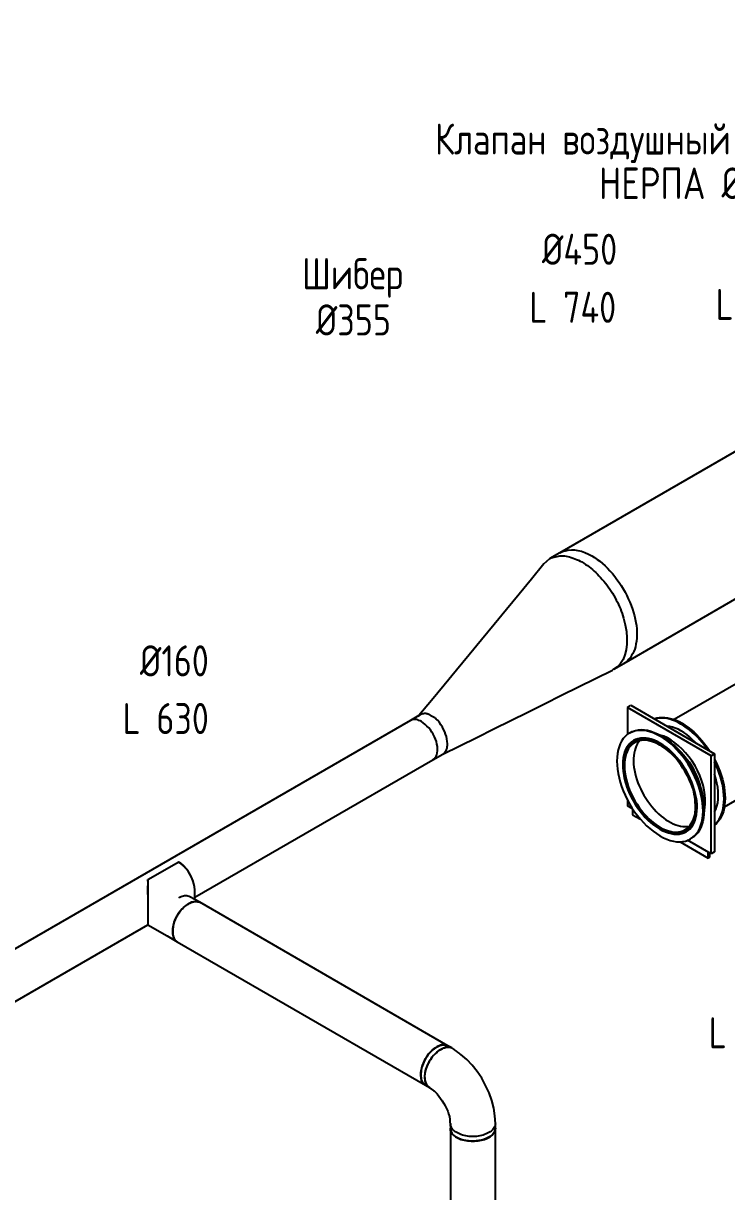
# Model space of a CAD drawing. Header units: metres. Extents: x 20 to 415, y 5 to 292.
# Drawn here: x 185.73 to 209.29, y 149.44 to 188.57 of the extents above; entities that cross this region are included whole.
import ezdxf

# ---------------------------------------------------------------- set-up
doc = ezdxf.new("R2010")
doc.units = ezdxf.units.M
for name, color, linetype in [('ВОЗДУХОВОДЫ', 7, 'Continuous'), ('ОБОЗНАЧЕНИЯ', 7, 'Continuous'), ('ОБОРУДОВАНИЕ', 8, 'Continuous')]:
    doc.layers.add(name, color=color, linetype=linetype)
doc.styles.add('GOST', font='isocpeur.ttf')

msp = doc.modelspace()

# ---------------------------------------------------------------- linework, layer by layer
at = {"layer": 'ВОЗДУХОВОДЫ'}
for points in [[(234.413, 188.565), (203.705, 170.831)], [(203.169, 170.462), (203.37, 170.647)], [(203.705, 170.831), (203.37, 170.647)], [(203.37, 170.647), (203.415, 170.662), (203.462, 170.676), (203.51, 170.69), (203.558, 170.703), (203.607, 170.714), (203.656, 170.723), (203.705, 170.729), (203.755, 170.733), (203.806, 170.734), (203.856, 170.73), (203.912, 170.723), (203.968, 170.713), (204.026, 170.699), (204.084, 170.681), (204.143, 170.661), (204.202, 170.639), (204.262, 170.614), (204.322, 170.587), (204.382, 170.559), (204.442, 170.529)], [(203.705, 170.831), (203.793, 170.875), (203.887, 170.907), (203.986, 170.927), (204.09, 170.936), (204.197, 170.932), (204.308, 170.915), (204.423, 170.887), (204.539, 170.847), (204.658, 170.795), (204.778, 170.73)], [(204.778, 170.73), (204.868, 170.677), (204.957, 170.616), (205.044, 170.55), (205.131, 170.477), (205.216, 170.399), (205.299, 170.317), (205.381, 170.229), (205.461, 170.137), (205.539, 170.042), (205.616, 169.943), (205.689, 169.841), (205.759, 169.736), (205.824, 169.629), (205.885, 169.519), (205.943, 169.408), (205.996, 169.296), (206.045, 169.182), (206.091, 169.067), (206.132, 168.952), (206.169, 168.836), (206.202, 168.726), (206.229, 168.616), (206.251, 168.506), (206.269, 168.397), (206.28, 168.289), (206.286, 168.183), (206.286, 168.079), (206.281, 167.977), (206.27, 167.877), (206.253, 167.78), (206.235, 167.692), (206.211, 167.609), (206.182, 167.531), (206.147, 167.458), (206.108, 167.391), (206.065, 167.328), (206.017, 167.27), (205.965, 167.217), (205.909, 167.169), (205.85, 167.127)], [(203.169, 170.462), (202.751, 169.954), (202.334, 169.446), (201.916, 168.939), (201.498, 168.431), (201.08, 167.923), (200.661, 167.415), (200.241, 166.907), (199.821, 166.399), (199.4, 165.891), (198.978, 165.383)], [(204.442, 170.529), (204.503, 170.489), (204.563, 170.448), (204.623, 170.407), (204.682, 170.364), (204.74, 170.32), (204.797, 170.273), (204.853, 170.225), (204.908, 170.173), (204.961, 170.118), (205.012, 170.06), (205.067, 170.004), (205.121, 169.945), (205.174, 169.885), (205.226, 169.823), (205.276, 169.758), (205.326, 169.692), (205.375, 169.623), (205.423, 169.553), (205.469, 169.481), (205.515, 169.406), (205.555, 169.331), (205.594, 169.255), (205.631, 169.18), (205.666, 169.104), (205.7, 169.029), (205.731, 168.954), (205.761, 168.878), (205.788, 168.803), (205.812, 168.727), (205.834, 168.652), (205.894, 168.423), (205.933, 168.199), (205.951, 167.984), (205.949, 167.78), (205.926, 167.59), (205.883, 167.416), (205.821, 167.262), (205.738, 167.13), (205.636, 167.022), (205.515, 166.942), (205.51, 166.938), (205.505, 166.934), (205.5, 166.931), (205.495, 166.928), (205.49, 166.925), (205.485, 166.923), (205.48, 166.92), (205.475, 166.917), (205.47, 166.913), (205.465, 166.909)], [(205.85, 167.127), (210.628, 169.892)], [(211.399, 167.479), (207.527, 165.249)], [(205.515, 166.942), (205.85, 167.127)], [(199.783, 164.093), (200.351, 164.374), (200.919, 164.656), (201.487, 164.937), (202.056, 165.219), (202.624, 165.501), (203.192, 165.782), (203.76, 166.064), (204.329, 166.345), (204.897, 166.627), (205.465, 166.909)], [(198.693, 165.216), (161.884, 143.978)], [(199.028, 165.417), (198.693, 165.216)], [(199.062, 165.182), (199.022, 165.205), (198.982, 165.224), (198.942, 165.239), (198.903, 165.25), (198.865, 165.256), (198.828, 165.257), (198.792, 165.254), (198.757, 165.246), (198.724, 165.233), (198.693, 165.216)], [(198.911, 165.283), (198.894, 165.249)], [(199.028, 165.417), (198.945, 165.35)], [(199.783, 164.093), (199.797, 164.103), (199.811, 164.115), (199.824, 164.127), (199.836, 164.14), (199.848, 164.153), (199.859, 164.168), (199.869, 164.182), (199.88, 164.197), (199.89, 164.212), (199.9, 164.227), (199.909, 164.247), (199.916, 164.267), (199.922, 164.288), (199.926, 164.308), (199.929, 164.329), (199.931, 164.351), (199.933, 164.373), (199.933, 164.396), (199.934, 164.42), (199.934, 164.445), (199.93, 164.521), (199.918, 164.601), (199.9, 164.681), (199.875, 164.762), (199.844, 164.843), (199.807, 164.923), (199.765, 165.001), (199.719, 165.076), (199.669, 165.148), (199.615, 165.216), (199.595, 165.235), (199.575, 165.254), (199.554, 165.272), (199.534, 165.288), (199.512, 165.304), (199.491, 165.318), (199.469, 165.332), (199.446, 165.344), (199.422, 165.356), (199.397, 165.367), (199.377, 165.381), (199.357, 165.395), (199.337, 165.407), (199.317, 165.418), (199.297, 165.427), (199.276, 165.435), (199.256, 165.442), (199.236, 165.447), (199.216, 165.449), (199.196, 165.45), (199.176, 165.45), (199.158, 165.449), (199.14, 165.446), (199.123, 165.443), (199.106, 165.44), (199.09, 165.436), (199.074, 165.431), (199.059, 165.427), (199.044, 165.422), (199.028, 165.417)], [(199.447, 163.908), (199.49, 163.938), (199.526, 163.976), (199.555, 164.022), (199.578, 164.075), (199.594, 164.135), (199.603, 164.2), (199.605, 164.271), (199.599, 164.348), (199.586, 164.428), (199.565, 164.512), (199.536, 164.596), (199.501, 164.678), (199.46, 164.757), (199.414, 164.832), (199.364, 164.904), (199.309, 164.97), (199.251, 165.032), (199.19, 165.088), (199.127, 165.139), (199.062, 165.182)], [(199.447, 163.908), (199.783, 164.093)], [(191.469, 159.299), (199.447, 163.908)], [(209.22, 162.333), (210.259, 162.936)], [(190.932, 160.472), (189.893, 159.885)], [(191.452, 159.684), (191.452, 159.685), (191.452, 159.686), (191.452, 159.688), (191.452, 159.691), (191.452, 159.695), (191.452, 159.699), (191.452, 159.703), (191.452, 159.708), (191.452, 159.713), (191.452, 159.718), (191.447, 159.728), (191.444, 159.738), (191.441, 159.748), (191.438, 159.758), (191.435, 159.768), (191.433, 159.778), (191.43, 159.788), (191.427, 159.798), (191.423, 159.808), (191.418, 159.818), (191.418, 159.828), (191.417, 159.838), (191.414, 159.849), (191.412, 159.859), (191.408, 159.869), (191.404, 159.879), (191.4, 159.889), (191.395, 159.899), (191.39, 159.909), (191.385, 159.919), (191.38, 159.929), (191.375, 159.939), (191.37, 159.949), (191.366, 159.958), (191.362, 159.967), (191.358, 159.976), (191.356, 159.984), (191.353, 159.991), (191.352, 159.997), (191.351, 160.003), (191.346, 160.012), (191.341, 160.021), (191.336, 160.029), (191.331, 160.037), (191.326, 160.045), (191.321, 160.052), (191.316, 160.06), (191.311, 160.068), (191.306, 160.077), (191.301, 160.087), (191.301, 160.092), (191.299, 160.097), (191.297, 160.102), (191.294, 160.107), (191.291, 160.112), (191.287, 160.117), (191.282, 160.122), (191.278, 160.127), (191.273, 160.132), (191.268, 160.137), (191.263, 160.146), (191.258, 160.155), (191.253, 160.163), (191.249, 160.17), (191.245, 160.177), (191.241, 160.183), (191.238, 160.188), (191.236, 160.194), (191.235, 160.199), (191.234, 160.204), (191.229, 160.209), (191.224, 160.214), (191.219, 160.219), (191.214, 160.224), (191.209, 160.229), (191.204, 160.234), (191.199, 160.239), (191.194, 160.244), (191.189, 160.249), (191.184, 160.254), (191.179, 160.264), (191.174, 160.272), (191.169, 160.28), (191.164, 160.288), (191.159, 160.294), (191.154, 160.3), (191.149, 160.306), (191.144, 160.311), (191.139, 160.316), (191.134, 160.321), (191.129, 160.322), (191.124, 160.323), (191.119, 160.325), (191.114, 160.328), (191.111, 160.332), (191.107, 160.336), (191.104, 160.34), (191.102, 160.345), (191.101, 160.35), (191.1, 160.355), (191.095, 160.359), (191.09, 160.363), (191.085, 160.366), (191.081, 160.369), (191.077, 160.372), (191.074, 160.374), (191.07, 160.377), (191.068, 160.38), (191.067, 160.384), (191.066, 160.388), (191.062, 160.389), (191.058, 160.39), (191.055, 160.392), (191.052, 160.394), (191.05, 160.397), (191.047, 160.399), (191.045, 160.402), (191.041, 160.403), (191.037, 160.405), (191.033, 160.405), (191.032, 160.41), (191.031, 160.413), (191.029, 160.416), (191.027, 160.418), (191.025, 160.42), (191.022, 160.421), (191.02, 160.421), (191.018, 160.422), (191.017, 160.422), (191.016, 160.422), (191.012, 160.422), (191.008, 160.424), (191.005, 160.425), (191.003, 160.428), (191.002, 160.43), (191, 160.433), (191, 160.435), (191, 160.437), (190.999, 160.438), (190.999, 160.439), (190.995, 160.439), (190.991, 160.439), (190.988, 160.439), (190.986, 160.44), (190.985, 160.441), (190.984, 160.442), (190.983, 160.444), (190.983, 160.447), (190.983, 160.451), (190.983, 160.455), (190.982, 160.455), (190.981, 160.455), (190.979, 160.455), (190.977, 160.455), (190.974, 160.455), (190.972, 160.455), (190.97, 160.455), (190.968, 160.455), (190.966, 160.455), (190.949, 160.455), (190.949, 160.46), (190.949, 160.464), (190.949, 160.466), (190.949, 160.469), (190.949, 160.47), (190.949, 160.471), (190.949, 160.472), (190.949, 160.472), (190.949, 160.472), (190.949, 160.472), (190.945, 160.472), (190.941, 160.472), (190.938, 160.472), (190.936, 160.472), (190.935, 160.472), (190.934, 160.472), (190.933, 160.472), (190.933, 160.472), (190.932, 160.472), (190.932, 160.472)], [(191.469, 159.55), (191.461, 159.649), (191.44, 159.754), (191.407, 159.861), (191.362, 159.969), (191.308, 160.074), (191.244, 160.174), (191.174, 160.267), (191.098, 160.349), (191.017, 160.418), (190.932, 160.472)], [(189.893, 159.885), (189.889, 159.88), (189.887, 159.875), (189.886, 159.87), (189.886, 159.865), (189.887, 159.86), (189.888, 159.855), (189.89, 159.85), (189.892, 159.845), (189.893, 159.84), (189.893, 159.835), (189.893, 159.825), (189.893, 159.813), (189.893, 159.801), (189.893, 159.788), (189.893, 159.774), (189.893, 159.76), (189.893, 159.746), (189.893, 159.731), (189.893, 159.716), (189.893, 159.701), (189.889, 159.666), (189.887, 159.63), (189.886, 159.595), (189.886, 159.559), (189.887, 159.523), (189.888, 159.486), (189.89, 159.449), (189.892, 159.411), (189.893, 159.372), (189.893, 159.332), (189.893, 159.307), (189.893, 159.282), (189.893, 159.256), (189.893, 159.231), (189.893, 159.205), (189.893, 159.178), (189.893, 159.151), (189.893, 159.123), (189.893, 159.094), (189.893, 159.064), (189.893, 159.043), (189.893, 159.022), (189.893, 159), (189.893, 158.978), (189.893, 158.955), (189.893, 158.932), (189.893, 158.91), (189.893, 158.888), (189.893, 158.867), (189.893, 158.846), (189.893, 158.827), (189.893, 158.808), (189.893, 158.79), (189.893, 158.772), (189.893, 158.754), (189.893, 158.736), (189.893, 158.719), (189.893, 158.7), (189.893, 158.681), (189.893, 158.662), (189.893, 158.614), (189.893, 158.569), (189.893, 158.53), (189.893, 158.494), (189.893, 158.463), (189.893, 158.436), (189.893, 158.414), (189.893, 158.397), (189.893, 158.384), (189.893, 158.377)], [(189.893, 159.885), (189.893, 159.852), (189.893, 159.851), (189.893, 159.85), (189.893, 159.848), (189.893, 159.846), (189.893, 159.844), (189.893, 159.841), (189.893, 159.839), (189.893, 159.837), (189.893, 159.836), (189.893, 159.835), (189.893, 159.835), (189.893, 159.833), (189.893, 159.832), (189.893, 159.829), (189.893, 159.827), (189.893, 159.824), (189.893, 159.822), (189.893, 159.82), (189.893, 159.819), (189.893, 159.818), (189.893, 159.818), (189.893, 159.817), (189.893, 159.815), (189.893, 159.812), (189.893, 159.81), (189.893, 159.807), (189.893, 159.805), (189.893, 159.803), (189.893, 159.802), (189.893, 159.802), (189.893, 159.797), (189.893, 159.792), (189.893, 159.787), (189.893, 159.783), (189.893, 159.779), (189.893, 159.775), (189.893, 159.772), (189.893, 159.77), (189.893, 159.769), (189.893, 159.768), (189.893, 159.764), (189.893, 159.76), (189.893, 159.757), (189.893, 159.754), (189.893, 159.751), (189.893, 159.749), (189.893, 159.746), (189.893, 159.743), (189.893, 159.739), (189.893, 159.735), (189.893, 159.73), (189.893, 159.724), (189.893, 159.719), (189.893, 159.714), (189.893, 159.709), (189.893, 159.704), (189.893, 159.699), (189.893, 159.694), (189.893, 159.689), (189.893, 159.684), (189.893, 159.679), (189.893, 159.674), (189.893, 159.669), (189.893, 159.664), (189.893, 159.659), (189.893, 159.654), (189.893, 159.649), (189.893, 159.644), (189.893, 159.639), (189.893, 159.634), (189.893, 159.628), (189.893, 159.622), (189.893, 159.615), (189.893, 159.608), (189.893, 159.6), (189.893, 159.593), (189.893, 159.586), (189.893, 159.579), (189.893, 159.572), (189.893, 159.567), (189.893, 159.561), (189.893, 159.555), (189.893, 159.548), (189.893, 159.541), (189.893, 159.533), (189.893, 159.526), (189.893, 159.519), (189.893, 159.512), (189.893, 159.505), (189.893, 159.5), (189.893, 159.49), (189.893, 159.482), (189.893, 159.473), (189.893, 159.466), (189.893, 159.458), (189.893, 159.45), (189.893, 159.443), (189.893, 159.435), (189.893, 159.426), (189.893, 159.416), (189.893, 159.406), (189.893, 159.396), (189.893, 159.386), (189.893, 159.375), (189.893, 159.364), (189.893, 159.352), (189.893, 159.34), (189.893, 159.327), (189.893, 159.313), (189.893, 159.299), (189.893, 159.288), (189.893, 159.277), (189.893, 159.265), (189.893, 159.252), (189.893, 159.238), (189.893, 159.224), (189.893, 159.21), (189.893, 159.195), (189.893, 159.18), (189.893, 159.165), (189.893, 159.145), (189.893, 159.126), (189.893, 159.108), (189.893, 159.09), (189.893, 159.072), (189.893, 159.055), (189.893, 159.037), (189.893, 159.019), (189.893, 159), (189.893, 158.98), (189.893, 158.965), (189.893, 158.948), (189.893, 158.931), (189.893, 158.913), (189.893, 158.894), (189.893, 158.875), (189.893, 158.856), (189.893, 158.836), (189.893, 158.816), (189.893, 158.796), (189.893, 158.781), (189.893, 158.766), (189.893, 158.751), (189.893, 158.736), (189.893, 158.72), (189.893, 158.705), (189.893, 158.69), (189.893, 158.675), (189.893, 158.66), (189.893, 158.645), (189.893, 158.63), (189.893, 158.615), (189.893, 158.6), (189.893, 158.586), (189.893, 158.572), (189.893, 158.558), (189.893, 158.545), (189.893, 158.533), (189.893, 158.521), (189.893, 158.511), (189.893, 158.501), (189.893, 158.491), (189.893, 158.481), (189.893, 158.472), (189.893, 158.463), (189.893, 158.454), (189.893, 158.446), (189.893, 158.439), (189.893, 158.433), (189.893, 158.427), (189.893, 158.423), (189.893, 158.419), (189.893, 158.416), (189.893, 158.413), (189.893, 158.41), (189.893, 158.408), (189.893, 158.405), (189.893, 158.402), (189.893, 158.398), (189.893, 158.394)], [(190.932, 159.282), (190.973, 159.305), (191.013, 159.324), (191.052, 159.339), (191.091, 159.349), (191.129, 159.355), (191.167, 159.357), (191.203, 159.354), (191.237, 159.346), (191.27, 159.333), (191.301, 159.316)], [(191.636, 159.131), (191.301, 159.316)], [(191.469, 159.232), (191.469, 159.55)], [(191.636, 159.131), (191.589, 159.151), (191.537, 159.162), (191.481, 159.162), (191.423, 159.153), (191.362, 159.135), (191.3, 159.108), (191.237, 159.072), (191.174, 159.028), (191.111, 158.975), (191.05, 158.913), (190.992, 158.85), (190.939, 158.782), (190.892, 158.709), (190.851, 158.633), (190.815, 158.555), (190.786, 158.475), (190.762, 158.395), (190.745, 158.315), (190.735, 158.236), (190.731, 158.159)], [(190.882, 157.807), (190.853, 157.825), (190.828, 157.847), (190.805, 157.873), (190.786, 157.904), (190.769, 157.939), (190.755, 157.977), (190.745, 158.018), (190.737, 158.063), (190.733, 158.11), (190.731, 158.159), (190.733, 158.21), (190.737, 158.261), (190.745, 158.313), (190.755, 158.366), (190.769, 158.419), (190.786, 158.472), (190.805, 158.524), (190.828, 158.576), (190.853, 158.628), (190.882, 158.679), (190.913, 158.732), (190.946, 158.783), (190.981, 158.831), (191.018, 158.876), (191.056, 158.917), (191.096, 158.956), (191.137, 158.992), (191.179, 159.025), (191.223, 159.054), (191.268, 159.081), (191.308, 159.104), (191.348, 159.123), (191.387, 159.138), (191.426, 159.149), (191.465, 159.156), (191.502, 159.159), (191.538, 159.158), (191.572, 159.153), (191.605, 159.144), (191.636, 159.131)], [(199.95, 154.32), (191.636, 159.131)], [(162.655, 142.654), (189.893, 158.377)], [(189.893, 158.377), (190.547, 158.008)], [(190.731, 158.159), (190.733, 158.11), (190.737, 158.063), (190.745, 158.018), (190.755, 157.977), (190.769, 157.939), (190.786, 157.904), (190.805, 157.873), (190.828, 157.847), (190.853, 157.825), (190.882, 157.807)], [(190.547, 158.008), (190.882, 157.807)], [(190.882, 157.807), (199.196, 153.013)], [(199.95, 154.32), (199.919, 154.338), (199.886, 154.351), (199.852, 154.359), (199.816, 154.362), (199.778, 154.36), (199.74, 154.354), (199.701, 154.344), (199.662, 154.329), (199.622, 154.31), (199.582, 154.287), (199.537, 154.26), (199.493, 154.229), (199.451, 154.195), (199.41, 154.157), (199.37, 154.117), (199.332, 154.075), (199.295, 154.03), (199.26, 153.983), (199.227, 153.934), (199.196, 153.885), (199.167, 153.834), (199.142, 153.781), (199.119, 153.727), (199.099, 153.672), (199.083, 153.616), (199.069, 153.561), (199.059, 153.506), (199.051, 153.452), (199.047, 153.4), (199.045, 153.348), (199.047, 153.304), (199.051, 153.26), (199.059, 153.219), (199.069, 153.18), (199.083, 153.143), (199.099, 153.109), (199.119, 153.079), (199.142, 153.053), (199.167, 153.031), (199.196, 153.013)], [(199.045, 153.348), (199.049, 153.425), (199.059, 153.504), (199.076, 153.585), (199.099, 153.666), (199.129, 153.746), (199.165, 153.826), (199.206, 153.904), (199.253, 153.98), (199.306, 154.052), (199.364, 154.119), (199.425, 154.18), (199.487, 154.232), (199.551, 154.275), (199.614, 154.308), (199.676, 154.333), (199.737, 154.349), (199.795, 154.355), (199.851, 154.353), (199.903, 154.341), (199.95, 154.32)], [(199.716, 154.203), (199.651, 154.164), (199.588, 154.116), (199.527, 154.061), (199.469, 154), (199.414, 153.933), (199.363, 153.862), (199.317, 153.787), (199.276, 153.709), (199.241, 153.63), (199.213, 153.549), (199.192, 153.466), (199.178, 153.385), (199.173, 153.309), (199.174, 153.237), (199.183, 153.17), (199.2, 153.109), (199.222, 153.054), (199.252, 153.005), (199.288, 152.963), (199.33, 152.929)], [(199.33, 152.929), (199.301, 152.947), (199.276, 152.969), (199.253, 152.996), (199.234, 153.027), (199.217, 153.061), (199.203, 153.099), (199.193, 153.141), (199.185, 153.185), (199.181, 153.232), (199.179, 153.281), (199.181, 153.332), (199.185, 153.384), (199.193, 153.436), (199.203, 153.488), (199.217, 153.541), (199.234, 153.594), (199.253, 153.646), (199.276, 153.699), (199.301, 153.75), (199.33, 153.801), (199.361, 153.855), (199.394, 153.905), (199.429, 153.953), (199.466, 153.998), (199.504, 154.04), (199.544, 154.078), (199.585, 154.114), (199.627, 154.147), (199.671, 154.176), (199.716, 154.203), (199.756, 154.226), (199.796, 154.245), (199.835, 154.26), (199.874, 154.272), (199.913, 154.279), (199.95, 154.282), (199.986, 154.281), (200.02, 154.276), (200.053, 154.266), (200.084, 154.253)], [(200.084, 154.253), (200.053, 154.266), (200.02, 154.276), (199.986, 154.281), (199.95, 154.282), (199.913, 154.279), (199.874, 154.272), (199.835, 154.26), (199.796, 154.245), (199.756, 154.226), (199.716, 154.203)], [(200.084, 154.253), (199.95, 154.32)], [(201.543, 151.722), (201.528, 151.977), (201.487, 152.235), (201.42, 152.493), (201.329, 152.749), (201.216, 152.998), (201.083, 153.238), (200.932, 153.465), (200.764, 153.676), (200.581, 153.867), (200.386, 154.036), (200.356, 154.06), (200.326, 154.084), (200.296, 154.107), (200.265, 154.129), (200.235, 154.151), (200.205, 154.172), (200.175, 154.193), (200.145, 154.213), (200.115, 154.233), (200.084, 154.253)], [(199.196, 153.013), (199.167, 153.031), (199.142, 153.053), (199.119, 153.079), (199.099, 153.109), (199.083, 153.143), (199.069, 153.18), (199.059, 153.219), (199.051, 153.26), (199.047, 153.304), (199.045, 153.348)], [(199.196, 153.013), (199.33, 152.929)], [(199.33, 152.929), (199.346, 152.919), (199.364, 152.907), (199.383, 152.895), (199.403, 152.881), (199.424, 152.866), (199.446, 152.851), (199.468, 152.834), (199.49, 152.817), (199.511, 152.798), (199.531, 152.778), (199.591, 152.714), (199.651, 152.643), (199.709, 152.566), (199.764, 152.485), (199.816, 152.399), (199.864, 152.311), (199.908, 152.222), (199.945, 152.133), (199.977, 152.044), (200.001, 151.957), (200.005, 151.937), (200.009, 151.919), (200.012, 151.9), (200.014, 151.882), (200.015, 151.865), (200.016, 151.847), (200.017, 151.829), (200.017, 151.811), (200.017, 151.792), (200.017, 151.773), (200.017, 151.768), (200.018, 151.763), (200.018, 151.758), (200.018, 151.753), (200.02, 151.748), (200.021, 151.742), (200.023, 151.737), (200.026, 151.732), (200.03, 151.727), (200.034, 151.722)], [(200.034, 151.722), (200.034, 151.572)], [(201.543, 151.722), (201.54, 151.688), (201.533, 151.654), (201.521, 151.621), (201.505, 151.59), (201.484, 151.559), (201.459, 151.529), (201.431, 151.501), (201.399, 151.473), (201.363, 151.446), (201.325, 151.421), (201.278, 151.397), (201.23, 151.375), (201.18, 151.355), (201.129, 151.337), (201.076, 151.322), (201.021, 151.31), (200.964, 151.3), (200.907, 151.292), (200.848, 151.288), (200.788, 151.287), (200.728, 151.288), (200.668, 151.292), (200.609, 151.3), (200.551, 151.31), (200.495, 151.322), (200.441, 151.337), (200.389, 151.355), (200.34, 151.375), (200.294, 151.397), (200.252, 151.421), (200.209, 151.446), (200.171, 151.473), (200.138, 151.501), (200.11, 151.529), (200.087, 151.559), (200.067, 151.59), (200.053, 151.621), (200.042, 151.654), (200.036, 151.688), (200.034, 151.722)], [(200.034, 151.572), (200.034, 140.542)], [(200.252, 151.253), (200.209, 151.279), (200.171, 151.307), (200.138, 151.337), (200.11, 151.368), (200.087, 151.4), (200.067, 151.433), (200.053, 151.467), (200.042, 151.501), (200.036, 151.536), (200.034, 151.572)], [(200.034, 151.572), (200.036, 151.536), (200.042, 151.501), (200.053, 151.467), (200.067, 151.433), (200.087, 151.4), (200.11, 151.368), (200.138, 151.337), (200.171, 151.307), (200.209, 151.279), (200.252, 151.253), (200.294, 151.229), (200.34, 151.209), (200.389, 151.191), (200.441, 151.176), (200.495, 151.163), (200.551, 151.153), (200.609, 151.145), (200.668, 151.14), (200.728, 151.137), (200.788, 151.136), (200.848, 151.137), (200.907, 151.14), (200.964, 151.145), (201.021, 151.153), (201.076, 151.163), (201.129, 151.176), (201.18, 151.191), (201.23, 151.209), (201.278, 151.229), (201.325, 151.253), (201.363, 151.279), (201.399, 151.307), (201.431, 151.337), (201.459, 151.368), (201.484, 151.4), (201.505, 151.433), (201.521, 151.467), (201.533, 151.501), (201.54, 151.536), (201.543, 151.572)], [(201.543, 151.572), (201.537, 151.517), (201.521, 151.465), (201.495, 151.416), (201.46, 151.37), (201.415, 151.326), (201.362, 151.287), (201.3, 151.251), (201.232, 151.219), (201.156, 151.192), (201.073, 151.169), (200.987, 151.152), (200.899, 151.141), (200.812, 151.136), (200.724, 151.136), (200.638, 151.142), (200.553, 151.154), (200.472, 151.171), (200.394, 151.193), (200.32, 151.22), (200.252, 151.253)], [(201.543, 151.572), (201.543, 151.722)], [(201.543, 143.476), (201.543, 151.572)]]:
    msp.add_lwpolyline(points, dxfattribs=at)
at = {"layer": 'ОБОРУДОВАНИЕ'}
for points in [[(205.968, 165.652), (206.085, 165.735)], [(208.767, 164.042), (205.968, 165.652)], [(205.968, 165.652), (205.968, 164.763)], [(206.085, 165.735), (208.884, 164.109)], [(206.873, 165.283), (206.955, 165.304), (207.04, 165.317), (207.127, 165.322), (207.217, 165.319), (207.309, 165.308), (207.403, 165.289), (207.499, 165.262), (207.596, 165.226), (207.695, 165.183), (207.795, 165.132), (207.895, 165.068), (207.994, 164.997), (208.091, 164.92), (208.187, 164.836), (208.281, 164.746), (208.373, 164.65), (208.463, 164.549), (208.55, 164.441), (208.635, 164.328), (208.717, 164.21)], [(208.633, 164.26), (208.556, 164.368), (208.476, 164.471), (208.394, 164.569), (208.309, 164.662), (208.222, 164.749), (208.133, 164.83), (208.043, 164.906), (207.95, 164.976), (207.856, 165.04), (207.761, 165.098), (207.666, 165.15), (207.573, 165.195), (207.48, 165.232), (207.389, 165.261), (207.3, 165.283), (207.213, 165.296), (207.129, 165.302), (207.046, 165.298), (206.967, 165.287), (206.89, 165.266)], [(206.035, 164.797), (205.958, 164.746), (205.888, 164.685), (205.826, 164.613), (205.772, 164.531), (205.725, 164.44), (205.686, 164.341), (205.656, 164.232), (205.634, 164.115), (205.62, 163.99), (205.616, 163.858), (205.62, 163.725), (205.634, 163.588), (205.656, 163.447), (205.686, 163.303), (205.725, 163.158), (205.772, 163.012), (205.826, 162.866), (205.888, 162.72), (205.958, 162.575), (206.035, 162.433), (206.118, 162.295), (206.207, 162.162), (206.301, 162.036), (206.4, 161.916), (206.502, 161.803), (206.608, 161.697), (206.717, 161.6), (206.829, 161.511), (206.942, 161.431), (207.057, 161.36), (207.172, 161.296), (207.286, 161.244), (207.398, 161.204), (207.507, 161.175), (207.613, 161.159), (207.715, 161.155), (207.814, 161.163), (207.907, 161.183), (207.996, 161.216), (208.08, 161.26)], [(208.08, 163.623), (207.996, 163.762), (207.907, 163.894), (207.814, 164.021), (207.715, 164.141), (207.613, 164.254), (207.507, 164.359), (207.398, 164.457), (207.286, 164.546), (207.172, 164.626), (207.057, 164.696), (206.942, 164.756), (206.829, 164.805), (206.717, 164.842), (206.608, 164.869), (206.502, 164.885), (206.4, 164.889), (206.301, 164.883), (206.207, 164.865), (206.118, 164.836), (206.035, 164.797)], [(206.068, 164.813), (206.035, 164.797)], [(206.068, 164.813), (206.152, 164.857), (206.241, 164.888), (206.335, 164.907), (206.433, 164.913), (206.536, 164.908), (206.642, 164.891), (206.751, 164.862), (206.862, 164.823), (206.976, 164.773), (207.091, 164.713), (207.206, 164.643), (207.319, 164.563), (207.431, 164.474), (207.54, 164.376), (207.646, 164.271), (207.749, 164.158), (207.847, 164.038), (207.941, 163.911), (208.03, 163.778), (208.113, 163.64)], [(208.532, 162.165), (208.561, 162.296), (208.575, 162.435), (208.576, 162.582), (208.564, 162.734), (208.539, 162.892), (208.501, 163.053), (208.451, 163.217), (208.389, 163.381), (208.316, 163.545), (208.231, 163.707), (208.132, 163.859), (208.027, 164.003), (207.916, 164.138), (207.801, 164.263), (207.682, 164.376), (207.56, 164.476), (207.435, 164.563), (207.31, 164.635), (207.183, 164.691), (207.057, 164.73)], [(208.231, 164.495), (208.139, 164.587), (208.046, 164.671), (207.952, 164.748), (207.857, 164.817), (207.761, 164.876), (207.666, 164.927), (207.571, 164.968), (207.477, 165), (207.384, 165.021), (207.292, 165.031)], [(208.231, 164.495), (208.139, 164.587), (208.046, 164.671), (207.952, 164.748), (207.857, 164.817), (207.761, 164.876), (207.666, 164.927), (207.571, 164.968), (207.477, 165), (207.384, 165.021), (207.292, 165.031)], [(208.164, 163.02), (208.12, 163.15), (208.068, 163.277), (208.009, 163.401), (207.944, 163.523), (207.872, 163.64), (207.796, 163.754), (207.714, 163.863), (207.627, 163.967), (207.537, 164.066), (207.443, 164.16), (207.351, 164.246), (207.257, 164.324), (207.161, 164.394), (207.064, 164.455), (206.967, 164.508), (206.871, 164.551), (206.776, 164.585), (206.682, 164.609), (206.592, 164.624), (206.504, 164.629), (206.416, 164.624), (206.333, 164.609), (206.256, 164.585), (206.183, 164.551), (206.117, 164.508), (206.055, 164.455), (205.999, 164.394), (205.95, 164.324), (205.905, 164.246), (205.867, 164.16), (205.841, 164.066), (205.823, 163.967), (205.812, 163.863), (205.809, 163.754), (205.813, 163.64), (205.824, 163.523), (205.842, 163.401), (205.866, 163.277), (205.897, 163.15), (205.934, 163.02), (205.983, 162.894), (206.038, 162.769), (206.1, 162.646), (206.166, 162.525), (206.238, 162.406), (206.314, 162.291), (206.395, 162.18), (206.479, 162.074), (206.566, 161.974), (206.655, 161.88), (206.752, 161.794), (206.849, 161.715), (206.948, 161.646), (207.047, 161.585), (207.145, 161.532), (207.243, 161.489), (207.339, 161.455), (207.432, 161.431), (207.523, 161.416), (207.61, 161.411), (207.698, 161.416), (207.781, 161.431), (207.859, 161.455), (207.93, 161.489), (207.996, 161.532), (208.056, 161.585), (208.109, 161.646), (208.157, 161.715), (208.197, 161.794), (208.231, 161.88), (208.261, 161.974), (208.283, 162.074), (208.297, 162.18), (208.301, 162.291), (208.298, 162.406), (208.286, 162.525), (208.267, 162.646), (208.24, 162.769), (208.205, 162.894), (208.164, 163.02), (208.164, 163.02)], [(206.169, 164.545), (206.102, 164.501), (206.042, 164.447), (205.989, 164.385), (205.944, 164.315), (205.905, 164.237), (205.873, 164.152), (205.849, 164.059), (205.831, 163.96), (205.82, 163.853), (205.817, 163.741), (205.82, 163.624), (205.831, 163.504), (205.849, 163.382), (205.873, 163.259), (205.905, 163.135), (205.944, 163.01), (205.989, 162.886), (206.042, 162.762), (206.102, 162.639), (206.169, 162.517), (206.242, 162.399), (206.319, 162.284), (206.401, 162.175), (206.487, 162.071), (206.575, 161.972), (206.667, 161.88), (206.762, 161.794), (206.859, 161.715), (206.957, 161.643), (207.057, 161.578), (207.157, 161.528), (207.256, 161.486), (207.352, 161.454), (207.446, 161.431), (207.537, 161.417), (207.625, 161.413), (207.708, 161.419), (207.787, 161.434), (207.861, 161.459), (207.929, 161.495)], [(208.147, 163.02), (208.099, 163.145), (208.045, 163.268), (207.985, 163.39), (207.921, 163.508), (207.852, 163.623), (207.778, 163.734), (207.699, 163.841), (207.618, 163.942), (207.532, 164.037), (207.443, 164.126), (207.351, 164.213), (207.258, 164.291), (207.165, 164.361), (207.07, 164.422), (206.976, 164.474), (206.882, 164.517), (206.789, 164.551), (206.697, 164.576), (206.608, 164.59), (206.521, 164.596), (206.433, 164.59), (206.35, 164.576), (206.273, 164.551), (206.201, 164.517), (206.135, 164.474), (206.076, 164.422), (206.022, 164.361), (205.975, 164.291), (205.934, 164.213), (205.901, 164.126), (205.875, 164.037), (205.856, 163.942), (205.846, 163.841), (205.842, 163.734), (205.846, 163.623), (205.857, 163.508), (205.875, 163.39), (205.9, 163.268), (205.931, 163.145), (205.968, 163.02), (206.016, 162.899), (206.07, 162.779), (206.129, 162.661), (206.194, 162.544), (206.263, 162.429), (206.337, 162.318), (206.415, 162.21), (206.497, 162.106), (206.583, 162.007), (206.672, 161.914), (206.763, 161.832), (206.856, 161.757), (206.95, 161.69), (207.045, 161.631), (207.139, 161.581), (207.233, 161.538), (207.326, 161.505), (207.417, 161.481), (207.507, 161.466), (207.594, 161.461), (207.677, 161.466), (207.756, 161.481), (207.831, 161.505), (207.901, 161.538), (207.967, 161.581), (208.027, 161.631), (208.082, 161.69), (208.132, 161.757), (208.176, 161.832), (208.214, 161.914), (208.24, 162.007), (208.258, 162.106), (208.269, 162.21), (208.272, 162.318), (208.268, 162.429), (208.257, 162.544), (208.24, 162.661), (208.215, 162.779), (208.184, 162.899), (208.147, 163.02), (208.147, 163.02)], [(206.202, 164.512), (206.136, 164.467), (206.076, 164.414), (206.023, 164.352), (205.977, 164.283), (205.938, 164.206), (205.907, 164.122), (205.882, 164.031), (205.865, 163.935), (205.854, 163.832), (205.85, 163.724), (205.854, 163.611), (205.865, 163.496), (205.882, 163.377), (205.907, 163.257), (205.938, 163.135), (205.977, 163.013), (206.023, 162.891), (206.076, 162.77), (206.136, 162.651), (206.202, 162.534), (206.271, 162.416), (206.344, 162.303), (206.423, 162.196), (206.506, 162.094), (206.592, 162), (206.682, 161.911), (206.773, 161.829), (206.867, 161.755), (206.962, 161.688), (207.057, 161.629), (207.152, 161.578), (207.246, 161.536), (207.338, 161.504), (207.428, 161.481), (207.516, 161.467), (207.602, 161.463), (207.684, 161.469), (207.764, 161.484), (207.84, 161.51), (207.912, 161.545)], [(206.219, 164.478), (206.152, 164.438), (206.093, 164.388), (206.04, 164.33), (205.994, 164.262), (205.955, 164.187), (205.924, 164.104), (205.899, 164.014), (205.881, 163.918), (205.871, 163.815), (205.867, 163.707), (205.871, 163.599), (205.881, 163.487), (205.899, 163.371), (205.924, 163.253), (205.955, 163.133), (205.994, 163.012), (206.04, 162.891), (206.093, 162.77), (206.152, 162.651), (206.219, 162.534), (206.287, 162.42), (206.36, 162.311), (206.436, 162.207), (206.517, 162.108), (206.601, 162.014), (206.688, 161.927), (206.777, 161.846), (206.869, 161.772), (206.962, 161.705), (207.057, 161.645), (207.152, 161.595), (207.246, 161.553), (207.338, 161.521), (207.427, 161.498), (207.514, 161.484), (207.598, 161.48), (207.679, 161.486), (207.755, 161.501), (207.828, 161.526), (207.895, 161.562)], [(206.387, 164.545), (206.34, 164.492), (206.298, 164.431), (206.263, 164.365), (206.233, 164.292), (206.209, 164.214), (206.19, 164.131), (206.177, 164.044), (206.169, 163.952), (206.166, 163.856), (206.169, 163.757), (206.182, 163.656), (206.199, 163.553), (206.222, 163.448), (206.249, 163.343), (206.282, 163.238), (206.32, 163.132), (206.363, 163.027), (206.41, 162.923), (206.463, 162.82), (206.521, 162.718), (206.583, 162.619), (206.648, 162.522), (206.715, 162.428), (206.785, 162.337), (206.858, 162.251), (206.934, 162.169), (207.012, 162.092), (207.092, 162.021), (207.174, 161.956), (207.258, 161.897), (207.339, 161.845), (207.421, 161.799), (207.503, 161.759), (207.584, 161.726), (207.665, 161.7), (207.745, 161.681), (207.823, 161.669), (207.9, 161.665), (207.975, 161.668), (208.046, 161.679)], [(207.929, 163.54), (207.861, 163.658), (207.787, 163.772), (207.708, 163.881), (207.625, 163.985), (207.537, 164.082), (207.446, 164.173), (207.352, 164.257), (207.256, 164.333), (207.157, 164.402), (207.057, 164.461), (206.957, 164.516), (206.859, 164.56), (206.762, 164.594), (206.667, 164.616), (206.575, 164.629), (206.487, 164.632), (206.401, 164.624), (206.319, 164.607), (206.242, 164.581), (206.169, 164.545)], [(207.912, 163.523), (207.84, 163.637), (207.764, 163.747), (207.684, 163.853), (207.602, 163.955), (207.516, 164.051), (207.428, 164.141), (207.338, 164.224), (207.246, 164.3), (207.152, 164.368), (207.057, 164.428), (206.962, 164.479), (206.867, 164.52), (206.773, 164.553), (206.682, 164.576), (206.592, 164.589), (206.506, 164.593), (206.423, 164.588), (206.344, 164.572), (206.271, 164.547), (206.202, 164.512)], [(207.057, 164.394), (206.962, 164.445), (206.869, 164.487), (206.777, 164.519), (206.688, 164.542), (206.601, 164.556), (206.517, 164.56), (206.436, 164.554), (206.36, 164.539), (206.287, 164.513), (206.219, 164.478)], [(207.895, 161.562), (207.944, 161.594), (207.99, 161.632), (208.032, 161.674), (208.071, 161.72), (208.107, 161.771), (208.139, 161.826), (208.168, 161.885), (208.193, 161.947), (208.214, 162.012), (208.231, 162.081), (208.239, 162.154), (208.245, 162.23), (208.247, 162.309), (208.246, 162.391), (208.241, 162.475), (208.233, 162.562), (208.221, 162.65), (208.206, 162.739), (208.187, 162.829), (208.164, 162.919), (208.132, 163.01), (208.097, 163.1), (208.06, 163.19), (208.019, 163.279), (207.975, 163.368), (207.928, 163.455), (207.878, 163.542), (207.826, 163.626), (207.77, 163.709), (207.711, 163.791), (207.654, 163.869), (207.595, 163.944), (207.533, 164.014), (207.469, 164.081), (207.403, 164.143), (207.336, 164.201), (207.267, 164.256), (207.198, 164.306), (207.128, 164.352), (207.057, 164.394)], [(207.476, 164.428), (207.551, 164.366), (207.625, 164.299), (207.697, 164.23), (207.768, 164.157), (207.837, 164.08), (207.904, 164.001), (207.968, 163.918), (208.031, 163.834), (208.09, 163.746), (208.147, 163.657)], [(208.767, 164.042), (208.884, 164.109)], [(208.767, 160.757), (208.767, 164.042)], [(208.884, 164.109), (208.884, 160.824)], [(208.884, 163.925), (208.951, 163.793), (209.011, 163.66), (209.064, 163.526), (209.11, 163.393), (209.148, 163.259), (209.18, 163.126), (209.205, 162.995), (209.222, 162.866), (209.233, 162.74), (209.236, 162.618), (209.233, 162.5), (209.222, 162.387), (209.205, 162.28), (209.18, 162.178), (209.148, 162.083), (209.11, 161.995), (209.064, 161.913), (209.011, 161.839), (208.951, 161.772), (208.884, 161.712)], [(207.929, 161.495), (207.996, 161.54), (208.058, 161.594), (208.112, 161.658), (208.16, 161.73), (208.201, 161.809), (208.236, 161.895), (208.263, 161.988), (208.282, 162.087), (208.294, 162.191), (208.298, 162.299), (208.294, 162.417), (208.282, 162.538), (208.263, 162.661), (208.236, 162.786), (208.201, 162.913), (208.16, 163.04), (208.112, 163.167), (208.058, 163.293), (207.996, 163.417), (207.929, 163.54)], [(208.08, 161.26), (208.157, 161.311), (208.226, 161.372), (208.289, 161.443), (208.343, 161.524), (208.39, 161.614), (208.429, 161.712), (208.459, 161.819), (208.481, 161.933), (208.494, 162.054), (208.499, 162.182), (208.494, 162.32), (208.481, 162.461), (208.459, 162.604), (208.429, 162.75), (208.39, 162.896), (208.343, 163.044), (208.289, 163.191), (208.226, 163.337), (208.157, 163.481), (208.08, 163.623)], [(208.113, 163.64), (208.19, 163.498), (208.26, 163.354), (208.322, 163.208), (208.377, 163.061), (208.423, 162.915), (208.462, 162.77), (208.493, 162.627), (208.515, 162.486), (208.528, 162.348), (208.532, 162.215), (208.528, 162.083), (208.515, 161.958), (208.493, 161.842), (208.462, 161.733), (208.423, 161.633), (208.377, 161.542), (208.322, 161.46), (208.26, 161.389), (208.19, 161.327), (208.113, 161.277)], [(208.147, 163.657), (208.196, 163.561), (208.241, 163.464), (208.284, 163.367), (208.323, 163.269), (208.359, 163.171), (208.391, 163.073), (208.419, 162.975), (208.444, 162.878), (208.465, 162.781), (208.482, 162.685)], [(208.884, 161.729), (208.942, 161.784), (208.995, 161.847), (209.042, 161.919), (209.083, 161.997), (209.119, 162.083), (209.149, 162.176), (209.172, 162.274), (209.189, 162.378), (209.199, 162.487), (209.203, 162.601), (209.199, 162.718), (209.189, 162.838), (209.172, 162.96), (209.149, 163.083), (209.119, 163.208), (209.083, 163.335), (209.042, 163.461), (208.995, 163.588), (208.942, 163.715), (208.884, 163.841)], [(207.912, 161.545), (207.979, 161.589), (208.039, 161.641), (208.092, 161.701), (208.137, 161.769), (208.176, 161.845), (208.208, 161.928), (208.233, 162.018), (208.25, 162.116), (208.261, 162.221), (208.264, 162.333), (208.261, 162.445), (208.25, 162.559), (208.233, 162.676), (208.208, 162.795), (208.176, 162.915), (208.137, 163.036), (208.092, 163.158), (208.039, 163.28), (207.979, 163.402), (207.912, 163.523)], [(208.884, 162.148), (208.93, 162.244), (208.965, 162.348), (208.99, 162.462), (209.005, 162.582), (209.01, 162.71), (209.005, 162.843), (208.99, 162.982), (208.965, 163.126), (208.93, 163.272), (208.884, 163.422)], [(208.884, 162.148), (208.93, 162.244), (208.965, 162.348), (208.99, 162.462), (209.005, 162.582), (209.01, 162.71), (209.005, 162.843), (208.99, 162.982), (208.965, 163.126), (208.93, 163.272), (208.884, 163.422)], [(205.968, 162.551), (205.968, 162.366)], [(206.135, 162.266), (205.968, 162.366)], [(206.135, 162.266), (206.135, 162.064)], [(206.135, 162.064), (206.387, 161.93)], [(208.767, 160.757), (207.979, 161.21)], [(208.08, 161.26), (208.113, 161.277)], [(207.728, 161.159), (208.666, 160.606)], [(208.666, 160.606), (208.666, 160.807)], [(208.884, 160.824), (208.767, 160.757)], [(208.717, 160.64), (208.666, 160.606)], [(208.717, 160.774), (208.717, 160.64)]]:
    msp.add_lwpolyline(points, dxfattribs=at)

# ---------------------------------------------------------------- texts
at = {"layer": 'ОБОЗНАЧЕНИЯ', "style": 'GOST', "width": 0.8}
for s, height, p in [('Клапан воздушный с приводом', 1.03981, (199.52, 184.173)), ('НЕРПА %%c400', 1.056, (205.012, 182.682)), ('%%c450', 1.0398, (203.102, 180.48)), ('Шибер', 1.0398, (195.067, 179.659)), ('L 740', 1.0398, (202.682, 178.537)), ('L 740', 1.0398, (208.921, 178.633)), ('%%c355', 1.0398, (195.526, 178.114)), ('%%c160', 1.0398, (189.632, 166.697)), ('L 630', 1.0398, (189.056, 164.766)), ('L 740', 1.0398, (208.692, 154.243))]:
    msp.add_text(s, height=height, dxfattribs=at).set_placement(p)

doc.saveas('drawing.dxf')
